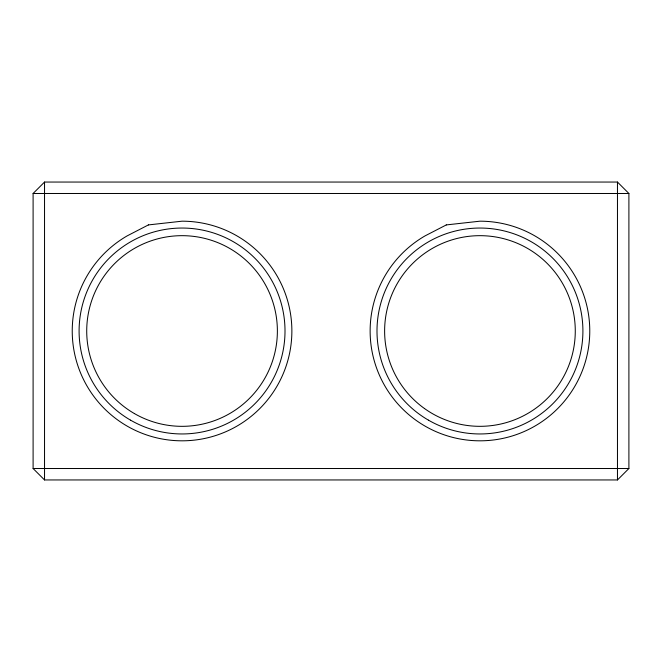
<?xml version="1.0" encoding="UTF-8"?>
<svg xmlns="http://www.w3.org/2000/svg" width="662" height="662" viewBox="0 0 662 662"><rect width="100%" height="100%" fill="white"/><g stroke="black" fill="none" stroke-linecap="round" stroke-linejoin="round"><path stroke-width="0.99" d="M33.1 193.486L44.536 182.05L617.464 182.05L628.9 193.486L628.9 468.514L617.464 479.95L44.536 479.95L33.1 468.514L33.1 193.486L628.9 193.486M33.1 468.514L628.9 468.514M617.464 182.05L617.464 479.95M44.536 182.05L44.536 479.95M148.387 224.923L127.137 235.895A109.818 109.818 0 0 0 111.464 415.124A109.818 109.818 0 0 0 285.248 368.56A109.818 109.818 0 0 0 182.05 221.182L148.387 224.923M446.287 224.923L425.037 235.895A109.818 109.818 0 0 0 409.364 415.124A109.818 109.818 0 0 0 583.148 368.56A109.818 109.818 0 0 0 479.95 221.182L446.287 224.923M134.386 413.56A95.328 95.328 0 0 0 277.378 331A95.328 95.328 0 0 0 134.386 248.44A95.328 95.328 0 0 0 134.386 413.56M428.471 420.163A102.958 102.958 0 0 0 582.908 331A102.958 102.958 0 0 0 428.471 241.837A102.958 102.958 0 0 0 428.471 420.163M130.571 420.163A102.958 102.958 0 0 0 285.008 331A102.958 102.958 0 0 0 130.571 241.837A102.958 102.958 0 0 0 130.571 420.163M424.541 408.57A95.328 95.328 0 0 0 574.831 340.194A95.328 95.328 0 0 0 440.47 244.228A95.328 95.328 0 0 0 424.541 408.57"/></g></svg>
